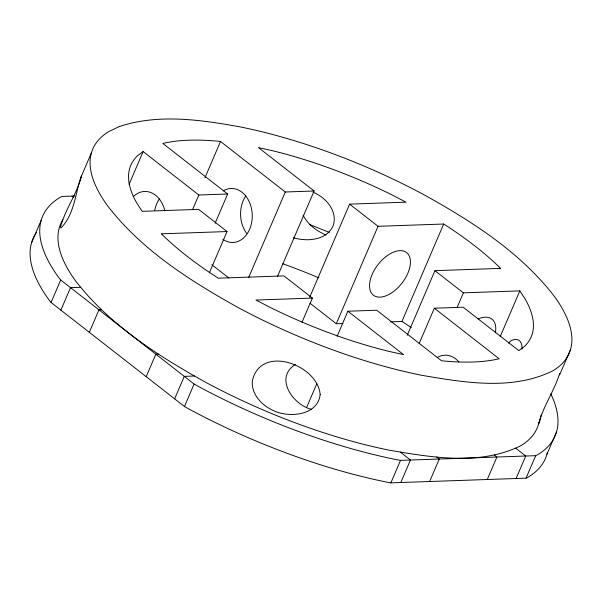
<?xml version="1.0" encoding="UTF-8"?>
<svg xmlns="http://www.w3.org/2000/svg" width="602" height="602" viewBox="0 0 602 602"><rect width="100%" height="100%" fill="white"/><g stroke="black" fill="none" stroke-linecap="round" stroke-linejoin="round"><path stroke-width="0.9" d="M541.145 415.102L539.776 421.219L538.564 423.868C543.373 406.162 554.337 390.69 559.717 373.338M80.442 178.433C75.212 195.131 73.843 215.004 60.998 227.925L60.456 227.089C65.242 209.33 76.973 193.784 81.654 175.784L80.442 178.433L91.399 152.87M31.515 242.884L41.154 220.4M547.384 452.501A278.779 98.088 23.2 0 1 527.984 477.236L526.043 478.161L390.871 482.857L386.823 482.134A278.779 98.088 23.2 0 1 188.494 408.781L184.468 406.516L51.057 302.482L60.697 279.998L58.815 277.657A278.779 98.088 23.2 0 1 60.11 197.373L62.051 196.44L74.791 196.004M60.877 310.143L70.517 287.658L80.713 287.304M129.091 184.332L143.133 151.561L198.841 195.003L227.654 194.002L215.087 223.319M89.322 332.319L98.961 309.834L101.565 309.744M204.981 177.695L220.505 141.478L285.288 192L314.109 191L277.522 276.363M192.557 209.662L198.841 195.003M146.203 376.679L155.843 354.194L158.454 354.104M209.308 272.939L227.044 231.552L198.607 209.368L142.17 211.332L136.88 203.243A217.796 76.627 23.2 0 1 137.647 155.662L143.133 151.561M174.648 398.855L184.287 376.37L194.484 376.017M184.468 406.516L194.107 384.031L60.697 279.998M248.701 277.364L285.288 192M309.691 297.26L349.611 204.131L406.049 202.167L391.029 194.423A217.796 76.627 23.2 0 0 273.496 150.951L258.408 147.565L314.109 191M302.023 322.228L312.37 298.088L283.933 275.904L218.293 278.184L217.42 277.65A217.796 76.627 23.2 0 1 161.93 234.381L161.404 233.824L227.044 231.552M310.038 303.273L336.285 323.748L378.048 226.307L443.689 224.027L444.569 224.569A217.796 76.627 23.2 0 1 500.051 267.837L500.578 268.387L434.937 270.667L407.215 335.337M306.854 406.929L316.833 383.647M337.158 336.225L347.873 311.219L376.694 310.218L441.477 360.733L442.357 360.846A217.796 76.627 23.2 0 0 498.584 358.89L499.111 358.732L434.328 308.216L419.173 343.569M390.675 321.859L401.925 321.468L443.689 224.027M457.099 307.502L463.374 292.843L519.819 290.886L525.102 298.968A217.796 76.627 23.2 0 1 524.334 346.549L518.849 350.65L463.149 307.216L434.328 308.216M390.871 482.857L400.511 460.372L535.682 455.676L537.616 454.751A278.779 98.088 23.2 0 0 550.838 393.949M400.827 482.511L410.459 460.026L400.398 452.177M429.64 481.51L439.279 459.025L436.706 457.016M500.224 336.586L519.819 290.886M487.274 479.508L496.913 457.023L494.34 455.014M559.627 374.903L570.583 349.341M516.095 478.507L525.734 456.023L515.666 448.174M526.043 478.161L535.682 455.676M546.94 454.209L556.579 431.724M508.359 343.102L511.324 340.393L515.222 339.325L518.39 339.889C521.588 341.801 522.265 345.601 521.987 349.032M295.319 364.481C274.03 377.875 292.993 404.815 311.43 409.337M312.37 298.088L255.933 300.044L270.953 307.795A217.796 76.627 23.2 0 0 388.486 351.267L403.581 354.653L347.873 311.219M336.285 323.748L342.854 323.522M220.505 141.478L219.625 141.365A217.796 76.627 23.2 0 0 163.405 143.321L162.871 143.479L227.654 194.002M400.511 460.372L396.462 459.65A278.779 98.088 23.2 0 1 198.133 386.296L194.107 384.031M293.483 237.82C307.073 241.68 325.945 240.544 332.921 226.322C338.459 211.866 325.998 197.275 313.032 192.211M326.118 235.081C316.705 230.995 307.69 224.599 303.115 215.155M401.925 321.468L402.806 322.01A217.796 76.627 23.2 0 1 411.271 327.586M349.611 204.131L378.048 226.307M434.937 270.667L463.374 292.843M211.874 264.752L228.805 277.958M71.999 196.102L73.436 197.223M51.057 302.482L49.176 300.142A278.779 98.088 23.2 0 1 34.954 234.84M282.782 263.781A217.796 76.627 23.2 0 1 318.962 277.921M35.413 234.08A278.779 98.088 23.2 0 1 36.383 232.598M309.33 224.463A278.779 98.088 23.2 0 1 329.324 232.455M538.91 422.544A259.176 91.188 23.2 0 1 520.835 445.698C480.17 465.858 432.469 457.482 389.599 450.258A259.176 91.188 23.2 0 1 205.214 382.059C157.355 355.413 109.624 324.899 75.694 281.059A259.176 91.188 23.2 0 1 62.894 219.647M478.063 319.022A27.007 15.14 -52.1 0 1 495.348 332.853M246.647 233.343A27.007 20.242 88 0 1 245.864 195.876M223.282 190.872A27.007 20.242 88 0 1 252.268 216.336A27.007 20.242 88 0 1 222.83 239.272M133.388 196.561A27.007 20.242 88 0 1 164.888 210.911M154.767 210.188A27.007 20.242 88 0 1 159.41 198.878M437.105 357.603A27.007 20.242 88 0 1 458.905 361.922M320.174 394.506C317.864 415.162 290.548 417.826 275.001 411.301C262.833 406.342 251.237 395.108 252.328 380.961C260.357 343.945 317.773 364.549 320.174 394.506M119.271 126.555L109.022 131.469A259.176 91.188 23.2 0 0 107.818 206.11C141.748 249.95 189.487 280.464 237.338 307.11A259.176 91.188 23.2 0 0 421.724 375.302C464.601 382.533 512.294 390.901 552.96 370.749A259.176 91.188 23.2 0 0 554.164 296.109C520.233 252.268 472.502 221.754 424.643 195.108A259.176 91.188 23.2 0 0 240.258 126.909C200.632 119.76 158.379 113.552 119.271 126.555M390.299 293.701A27.007 15.14 -52.1 0 0 407.546 253.457A27.007 15.14 -52.1 0 0 372.126 274.504A27.007 15.14 -52.1 0 0 390.299 293.701"/></g></svg>
